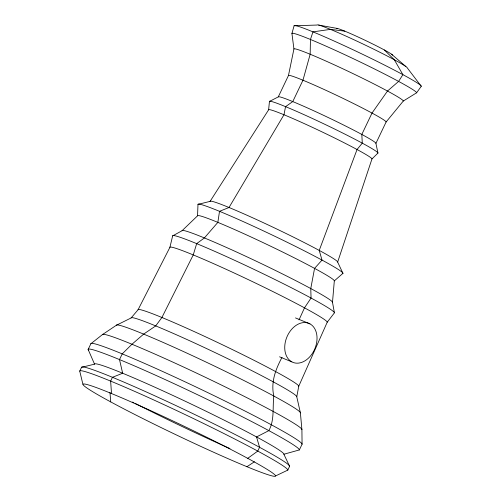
<?xml version="1.0" encoding="UTF-8"?>
<svg xmlns="http://www.w3.org/2000/svg" width="501" height="501" viewBox="0 0 501 501"><rect width="100%" height="100%" fill="white"/><g stroke="black" fill="none" stroke-linecap="round" stroke-linejoin="round"><path stroke-width="0.75" d="M94.545 364.164L88.151 349.454L90.869 343.749L102.323 334.681L116.32 325.287L131.105 317.96L138.051 309.781L169.889 247.375L172.657 235.871L182.051 230.729L197.557 215.818L197.983 204.37L210.076 201.383A70.647 3.695 25.5 0 1 274.235 227.811A70.647 3.695 25.5 0 1 337.649 262.079L342.953 273.339L334.317 280.886L332.495 302.303L334.417 312.831L327.216 322.224L298.753 386.233L296.774 396.779L300.393 412.855L301.909 429.633L302.072 444.23L299.354 449.936L283.879 454.238A104.853 5.486 25.5 0 0 189.76 403.386A104.853 5.486 25.5 0 0 94.545 364.164L81.557 367.321L79.74 371.122L82.909 384.298M210.076 201.383L268.63 109.8L269.444 101.446L278.268 96.906L288.463 75.538L293.93 49.004L291.933 33.492L294.087 25.776L317.058 25.05A50.006 2.618 25.5 0 1 362.461 43.756A50.006 2.618 25.5 0 1 407.351 68.004L421.26 86.278L416.613 92.804L403.292 101.039L386.108 121.993L375.919 143.361L377.948 153.068L371.967 158.961L337.649 262.079M281.982 357.388C275.575 369.462 270.678 382.194 273.815 396.034C272.456 407.488 274.648 420.201 268.849 430.628L256.537 436.935L259.568 447.287L257.752 451.088L247.738 458.34M299.028 319.876L304.495 307.839L311.058 298.045L310.77 288.551L314.565 268.386L322.018 260.088L319.225 250.419L357.044 149.517L362.279 143.148L361.816 134.437L372.011 113.069L387.498 91.038L398.608 81.412L402.892 74.655L394.312 59.751L384.373 49.981M275.556 475.95L287.799 470.107L289.616 466.306L283.879 454.238M246.955 466.713L254.42 461.778M344.788 31.15L330.46 29.377L312.968 31.87L310.445 39.466L310.169 54.246L302.961 80.216L292.766 101.59L285.557 106.65L283.973 114.754L229.02 207.502L219.507 211.322L217.86 222.375L204.389 237.944L196.674 243.63L193.248 254.915L161.917 317.484L155.705 325.9L143.649 334.111L131.957 344.25L122.231 353.875L119.507 359.58L122.657 373.245L112.449 377.297L110.633 381.098L111.516 393.535M318.661 25.063L337.474 28.469M295.496 317.922L309.944 323.871A21.073 15.162 -67.6 0 1 307.933 358.622A21.073 15.162 -67.6 0 1 284.768 346.103A21.073 15.162 -67.6 0 1 309.944 323.871M279.545 356.806L291.82 361.86M391.544 54.196L405.879 66.558M109.963 392.346L110.734 401.908A106.688 5.586 25.5 0 0 272.131 475.919A106.688 5.586 25.5 0 0 154.84 412.548A106.688 5.586 25.5 0 0 110.734 401.908M229.953 448.552A115.224 6.031 25.5 0 1 135.176 403.424M133.848 402.741A115.224 6.031 25.5 0 1 132.54 402.071M79.74 371.122A115.224 6.031 25.5 0 1 184.368 414.221A115.224 6.031 25.5 0 1 287.799 470.107M81.557 367.321A115.224 6.031 25.5 0 1 186.184 410.419A115.224 6.031 25.5 0 1 289.616 466.306M88.395 350.08A116.965 6.118 25.5 0 1 190.424 391.337A116.965 6.118 25.5 0 1 299.354 449.936M90.869 343.749A116.965 6.118 25.5 0 1 197.081 387.498A116.965 6.118 25.5 0 1 302.072 444.23M102.323 334.681A110.533 5.787 25.5 0 1 202.692 376.019A110.533 5.787 25.5 0 1 301.909 429.633M116.32 325.287A101.941 5.336 25.5 0 1 208.886 363.413A101.941 5.336 25.5 0 1 300.393 412.855M131.105 317.96A91.746 4.803 25.5 0 1 214.415 352.278A91.746 4.803 25.5 0 1 296.774 396.779M138.051 309.781A88.996 4.659 25.5 0 1 218.868 343.072A88.996 4.659 25.5 0 1 298.753 386.233M169.889 247.375A87.124 4.559 25.5 0 1 249.003 279.965A87.124 4.559 25.5 0 1 327.216 322.224M172.657 235.871A89.585 4.691 25.5 0 1 254.001 269.381A89.585 4.691 25.5 0 1 334.417 312.831M182.051 230.729A83.31 4.359 25.5 0 1 257.708 261.891A83.31 4.359 25.5 0 1 332.495 302.303M197.557 215.818A75.739 3.964 25.5 0 1 266.332 244.15A75.739 3.964 25.5 0 1 334.317 280.886M197.983 204.37A80.285 4.202 25.5 0 1 275.625 236.666A80.285 4.202 25.5 0 1 342.277 273.627M268.63 109.8A57.227 2.993 25.5 0 1 320.596 131.206A57.227 2.993 25.5 0 1 371.967 158.961M269.444 101.446A60.089 3.144 25.5 0 1 324.009 123.922A60.089 3.144 25.5 0 1 377.948 153.068M278.268 96.906A54.077 2.831 25.5 0 1 327.372 117.134A54.077 2.831 25.5 0 1 375.919 143.361M288.463 75.538A54.077 2.831 25.5 0 1 337.568 95.766A54.077 2.831 25.5 0 1 386.108 121.993M293.93 49.004A60.571 3.169 25.5 0 1 348.928 71.662A60.571 3.169 25.5 0 1 403.292 101.039M291.933 33.492A69.05 3.613 25.5 0 1 354.633 59.318A69.05 3.613 25.5 0 1 416.613 92.804M294.087 25.776A70.428 3.689 25.5 0 1 358.04 52.117A70.428 3.689 25.5 0 1 421.26 86.278M336.478 28.463A31.006 1.622 25.5 0 1 364.628 40.061A31.006 1.622 25.5 0 1 392.458 55.097"/></g></svg>
